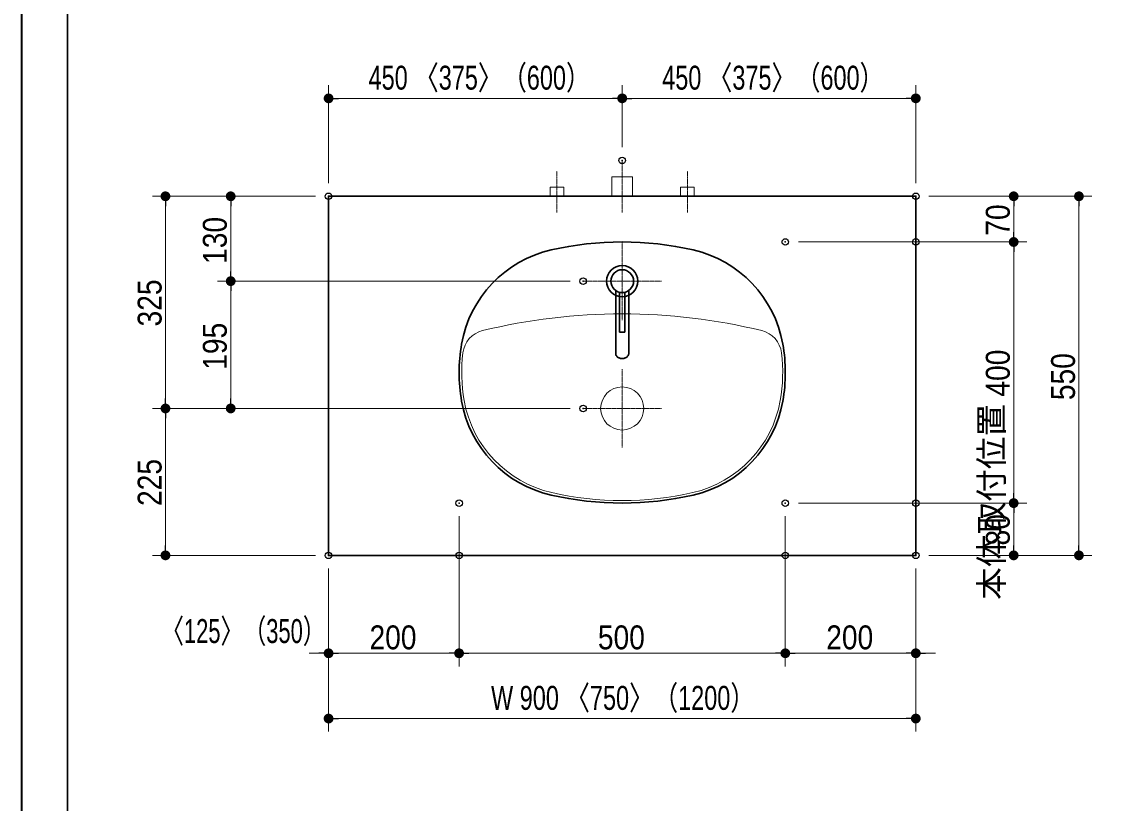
# Model space of a CAD drawing. Units: millimetres, scale not verified. Extents: x -6062 to 6062, y -3045 to 3045.
# Drawn here: x -5788 to -4108, y -799 to 397 of the extents above; entities that cross this region are included whole.
import ezdxf
from ezdxf.enums import TextEntityAlignment as Align

# ---------------------------------------------------------------- set-up
doc = ezdxf.new("R2010")
doc.units = ezdxf.units.MM
doc.header["$LTSCALE"] = 20
doc.header["$PDMODE"] = 32
doc.header["$PDSIZE"] = 10
doc.linetypes.add('USER1', pattern=[2.91, 1.76, -0.4, 0.35, -0.4])
for name, color, linetype, lineweight in [('0-0_5ボウル・キャビネット', 7, 'Continuous', 15), ('0-1_4給排水', 7, 'Continuous', 30), ('0-2_1図面枠', 7, 'Continuous', 20), ('0-3_2寸法-1', 7, 'Continuous', 15), ('0-4_0', 7, 'Continuous', 25), ('0-6_2寸法-2', 7, 'Continuous', 15)]:
    doc.layers.add(name, color=color, linetype=linetype, lineweight=lineweight)
doc.layers.add('0-5_Defpoints', color=7, linetype='Continuous')
doc.styles.add('ＭＳ Ｐゴシック', font='')
doc.styles.get('ＭＳ Ｐゴシック').set_extended_font_data('MS PGothic')

# ---------------------------------------------------------------- blocks, each defined once
blk = doc.blocks.new('グループ')
at = {"layer": '0-0_5ボウル・キャビネット', "lineweight": 30}
for centre, radius, start, end in [((-61600, -8600), 9800, 77.15426, 102.84574), ((-62978.4, -2555.2), 3600, 102.84574, 169.92851), ((-60221.6, -2555.2), 3600, 10.07149, 77.15426), ((-61600, -2800), 5000, 169.92851, 190.07149), ((-61600, -2800), 5000, 349.92851, 10.07149), ((-62978.4, -3044.8), 3600, 190.07149, 257.15426), ((-60221.6, -3044.8), 3600, 282.84574, 349.92851), ((-61600, 3000), 9800, 257.15426, 282.84574)]:
    blk.add_arc(centre, radius, start, end, dxfattribs=at)
at = {"layer": '0-0_5ボウル・キャビネット'}
for centre, radius, start, end in [((-61600, -19000), 18000, 76.24831, 103.75169), ((-65688.7, -2293), 800, 103.75169, 172.93188), ((-57511.3, -2293), 800, 7.06812, 76.24831), ((-61600, -2800), 4920, 172.93188, 190.07149), ((-61600, -2800), 4920, 349.92851, 7.06812), ((-62978.4, -3044.8), 3520, 190.07149, 257.15426), ((-60221.6, -3044.8), 3520, 282.84574, 349.92851), ((-61600, 3000), 9720, 257.15426, 282.84574)]:
    blk.add_arc(centre, radius, start, end, dxfattribs=at)
blk = doc.blocks.new('グループ-1')
at = {"layer": '0-0_5ボウル・キャビネット', "linetype": 'USER1'}
for p, q in [((-61600, -2700), (-61600, -5100)), ((-62800, -3900), (-60400, -3900))]:
    blk.add_line(p, q, dxfattribs=at)
at = {"layer": '0-0_5ボウル・キャビネット'}
blk.add_circle((-61600, -3900), 660, dxfattribs=at)
blk = doc.blocks.new('グループ-4')
at = {"layer": '0-1_4給排水', "linetype": 'USER1', "lineweight": 15}
for p, q in [((-61600, 1200), (-61600, -1200)), ((-62800, 0), (-60400, 0))]:
    blk.add_line(p, q, dxfattribs=at)
at = {"layer": '0-1_4給排水'}
for points in [[(-61800, -287.2), (-61800, -2217.1), (-61799.2, -2230.8), (-61796.7, -2245), (-61792.3, -2259.2), (-61786, -2273.5), (-61777.7, -2287.4), (-61767.4, -2300.9), (-61755.3, -2313.6), (-61741.4, -2325.4), (-61726.1, -2336), (-61709.4, -2345.3), (-61691.9, -2353.2), (-61673.6, -2359.5), (-61655, -2364.4), (-61636.4, -2367.7), (-61618, -2369.7), (-61600, -2370.3), (-61582, -2369.7), (-61563.6, -2367.7), (-61545, -2364.4), (-61526.4, -2359.5), (-61508.1, -2353.2), (-61490.6, -2345.3), (-61473.9, -2336), (-61458.6, -2325.4), (-61444.7, -2313.6), (-61432.6, -2300.9), (-61422.3, -2287.4), (-61414, -2273.5), (-61407.7, -2259.2), (-61403.3, -2245), (-61400.8, -2230.8), (-61400, -2217.1), (-61400, -287.2)], [(-61680, -340.7), (-61680, -1560), (-61520, -1560), (-61520, -340.7)]]:
    blk.add_lwpolyline(points, dxfattribs=at)
for radius in [480, 350]:
    blk.add_circle((-61600, 0), radius, dxfattribs=at)
blk = doc.blocks.new('グループ-13')
at = {"layer": '0-2_1図面枠', "lineweight": 35}
blk.add_lwpolyline([(-80000, 55400), (80000, 55400), (80000, -55400), (-80000, -55400)], close=True, dxfattribs=at)
blk = doc.blocks.new('図面枠')
at = {"layer": '0-2_1図面枠'}
blk.add_blockref('グループ-13', (0, 0), dxfattribs=at)
blk = doc.blocks.new('_Dot')
at = {"layer": '0-4_0'}
blk.add_line((-10, 0), (-20, 0), dxfattribs=at)
for points in [[(0, 0), (-10, 0), (-9.92, 1.25)], [(0, 0), (-9.92, -1.25), (-10, 0)], [(0, 0), (-9.92, 1.25), (-9.69, 2.49)], [(0, 0), (-9.69, -2.49), (-9.92, -1.25)], [(0, 0), (-9.69, 2.49), (-9.3, 3.68)], [(0, 0), (-9.3, -3.68), (-9.69, -2.49)], [(0, 0), (-9.3, 3.68), (-8.76, 4.82)], [(0, 0), (-8.76, -4.82), (-9.3, -3.68)], [(0, 0), (-8.76, 4.82), (-8.09, 5.88)], [(0, 0), (-8.09, -5.88), (-8.76, -4.82)], [(0, 0), (-8.09, 5.88), (-7.29, 6.85)], [(0, 0), (-7.29, -6.85), (-8.09, -5.88)], [(0, 0), (-7.29, 6.85), (-6.37, 7.71)], [(0, 0), (-6.37, -7.71), (-7.29, -6.85)], [(0, 0), (-6.37, 7.71), (-5.36, 8.44)], [(0, 0), (-5.36, -8.44), (-6.37, -7.71)], [(0, 0), (-5.36, 8.44), (-4.26, 9.05)], [(0, 0), (-4.26, -9.05), (-5.36, -8.44)], [(0, 0), (-4.26, 9.05), (-3.09, 9.51)], [(0, 0), (-3.09, -9.51), (-4.26, -9.05)], [(0, 0), (-3.09, 9.51), (-1.87, 9.82)], [(0, 0), (-1.87, -9.82), (-3.09, -9.51)], [(0, 0), (-1.87, 9.82), (-0.63, 9.98)], [(0, 0), (-0.63, -9.98), (-1.87, -9.82)], [(0, 0), (-0.63, 9.98), (0.63, 9.98)], [(0, 0), (0.63, -9.98), (-0.63, -9.98)], [(0, 0), (0.63, 9.98), (1.87, 9.82)], [(0, 0), (1.87, 9.82), (3.09, 9.51)], [(0, 0), (3.09, 9.51), (4.26, 9.05)], [(0, 0), (4.26, 9.05), (5.36, 8.44)], [(0, 0), (5.36, 8.44), (6.37, 7.71)], [(0, 0), (6.37, 7.71), (7.29, 6.85)], [(0, 0), (7.29, 6.85), (8.09, 5.88)], [(0, 0), (8.09, 5.88), (8.76, 4.82)], [(0, 0), (8.76, 4.82), (9.3, 3.68)], [(0, 0), (9.3, 3.68), (9.69, 2.49)], [(0, 0), (9.69, 2.49), (9.92, 1.25)], [(0, 0), (9.92, 1.25), (10, 0)], [(0, 0), (1.87, -9.82), (0.63, -9.98)], [(0, 0), (3.09, -9.51), (1.87, -9.82)], [(0, 0), (4.26, -9.05), (3.09, -9.51)], [(0, 0), (5.36, -8.44), (4.26, -9.05)], [(0, 0), (6.37, -7.71), (5.36, -8.44)], [(0, 0), (7.29, -6.85), (6.37, -7.71)], [(0, 0), (8.09, -5.88), (7.29, -6.85)], [(0, 0), (8.76, -4.82), (8.09, -5.88)], [(0, 0), (9.3, -3.68), (8.76, -4.82)], [(0, 0), (9.69, -2.49), (9.3, -3.68)], [(0, 0), (9.92, -1.25), (9.69, -2.49)], [(0, 0), (10, 0), (9.92, -1.25)]]:
    blk.add_solid(points, dxfattribs=at)
blk = doc.blocks.new('グループ-25')
at = {"layer": '0-1_4給排水', "linetype": 'USER1', "lineweight": 15}
blk.add_line((-61600, 2100), (-61600, 3700), dxfattribs=at)
at = {"layer": '0-1_4給排水', "lineweight": 15}
blk.add_lwpolyline([(-61920, 2600), (-61920, 3200), (-61280, 3200), (-61280, 2600)], dxfattribs=at)
blk = doc.blocks.new('止水栓_平面_W100')
at = {"layer": '0-1_4給排水', "linetype": 'USER1', "lineweight": 15}
for p, q in [((-2000, -500), (-2000, 780)), ((2000, -500), (2000, 780))]:
    blk.add_line(p, q, dxfattribs=at)
at = {"layer": '0-1_4給排水', "lineweight": 15}
for points in [[(-2210, 0), (-2210, 280), (-1790, 280), (-1790, 0)], [(1790, 0), (1790, 280), (2210, 280), (2210, 0)]]:
    blk.add_lwpolyline(points, dxfattribs=at)

msp = doc.modelspace()

# ---------------------------------------------------------------- linework, layer by layer
at = {"layer": '0-0_5ボウル・キャビネット', "lineweight": 30}
msp.add_lwpolyline([(-5317.5, 130), (-4417.5, 130), (-4417.5, -420), (-5317.5, -420)], close=True, dxfattribs=at)
at = {"layer": '0-2_1図面枠', "lineweight": 30}
msp.add_line((-5717.5, 1750), (-5717.5, -2420), dxfattribs=at)
at = {"layer": '0-3_2寸法-1'}
for p, q in [((-5317.5, 150), (-5317.5, 300)), ((-4867.5, 205), (-4867.5, 300)), ((-4867.5, 205), (-4867.5, 300)), ((-4417.5, 150), (-4417.5, 300)), ((-4882.51, 280), (-5302.49, 280)), ((-4852.49, 280), (-4432.51, 280)), ((-5487.5, 130), (-5587.5, 130)), ((-5337.5, 130), (-5487.5, 130)), ((-4397.5, 130), (-4247.5, 130)), ((-4247.5, 130), (-4147.5, 130)), ((-5567.5, -179.99), (-5567.5, 114.99)), ((-5467.5, 15.01), (-5467.5, 114.99)), ((-4267.5, 75.01), (-4267.5, 114.99)), ((-4167.5, -404.99), (-4167.5, 114.99)), ((-4597.5, 60), (-4247.5, 60)), ((-4397.5, 60), (-4247.5, 60)), ((-4267.5, 44.99), (-4267.5, -324.99)), ((-4947.5, 0), (-5487.5, 0)), ((-4947.5, 0), (-5487.5, 0)), ((-5467.5, -15.01), (-5467.5, -179.99)), ((-5487.5, -195), (-5587.5, -195)), ((-5487.5, -195), (-5587.5, -195)), ((-4947.5, -195), (-5487.5, -195)), ((-5567.5, -210.01), (-5567.5, -404.99)), ((-4597.5, -340), (-4247.5, -340)), ((-4397.5, -340), (-4247.5, -340)), ((-5117.5, -360), (-5117.5, -590)), ((-4617.5, -360), (-4617.5, -590)), ((-4267.5, -404.99), (-4267.5, -355.01)), ((-5337.5, -420), (-5587.5, -420)), ((-4397.5, -420), (-4247.5, -420)), ((-4247.5, -420), (-4147.5, -420)), ((-5317.5, -440), (-5317.5, -590)), ((-5117.5, -440), (-5117.5, -590)), ((-4617.5, -440), (-4617.5, -590)), ((-4417.5, -440), (-4417.5, -590)), ((-5132.51, -570), (-5302.49, -570)), ((-4632.51, -570), (-5102.49, -570)), ((-4602.49, -570), (-4432.51, -570)), ((-5317.5, -590), (-5317.5, -690)), ((-4417.5, -590), (-4417.5, -690)), ((-4432.51, -670), (-5302.49, -670))]:
    msp.add_line(p, q, dxfattribs=at)
at = {"layer": '0-5_Defpoints'}
for p in [(-5317.5, 280), (-4417.5, 280), (-4867.5, 185), (-5567.5, 130), (-5467.5, 130), (-5317.5, 130), (-5317.5, 130), (-4417.5, 130), (-4267.5, 130), (-4267.5, 130), (-4167.5, 130), (-4617.5, 60), (-4417.5, 60), (-4927.5, 0), (-5467.5, -195), (-4927.5, -195), (-5117.5, -340), (-4617.5, -340), (-4417.5, -340), (-4267.5, -340), (-4267.5, -340), (-5567.5, -420), (-5317.5, -420), (-5317.5, -420), (-5117.5, -420), (-4617.5, -420), (-4617.5, -420), (-4417.5, -420), (-4267.5, -420), (-5317.5, -570), (-5317.5, -570), (-5117.5, -570), (-4417.5, -570), (-4417.5, -570), (-5317.5, -670)]:
    msp.add_point(p, dxfattribs=at)
at = {"layer": '0-6_2寸法-2'}
for p, q in [((-5317.5, -440), (-5317.5, -590)), ((-5117.5, -440), (-5117.5, -590)), ((-4617.5, -440), (-4617.5, -590)), ((-4417.5, -440), (-4417.5, -590)), ((-5332.51, -570), (-5347.51, -570)), ((-5117.5, -570), (-5317.5, -570)), ((-5102.49, -570), (-5087.49, -570)), ((-4632.51, -570), (-4647.51, -570)), ((-4617.5, -570), (-4417.5, -570)), ((-4402.49, -570), (-4387.49, -570))]:
    msp.add_line(p, q, dxfattribs=at)

# ---------------------------------------------------------------- block references
at = {"layer": '0-0_5ボウル・キャビネット', "xscale": 0.05, "yscale": 0.05}
for name in ['グループ', 'グループ-1']:
    msp.add_blockref(name, (-1787.5, 0), dxfattribs=at)
at = {"layer": '0-1_4給排水', "xscale": 0.05, "yscale": 0.05}
for name, p in [('グループ-25', (-1787.5, 0)), ('止水栓_平面_W100', (-4867.5, 130)), ('グループ-4', (-1787.5, 0))]:
    msp.add_blockref(name, p, dxfattribs=at)
at = {"layer": '0-2_1図面枠', "xscale": 0.05, "yscale": 0.05}
msp.add_blockref('図面枠', (-1787.5, 0), dxfattribs=at)
at = {"layer": '0-3_2寸法-1', "xscale": 0.7503418, "yscale": 0.7503418}
for p, rotation in [((-5317.5, 280), 180), ((-4867.5, 280), 180), ((-5567.5, 130), 90), ((-5467.5, 130), 90), ((-4267.5, 130), 90), ((-4167.5, 130), 90), ((-4267.5, 60), 270), ((-4267.5, 60), 90), ((-5467.5, 0), 270), ((-5467.5, 0), 90), ((-5567.5, -195), 270), ((-5467.5, -195), 270), ((-5567.5, -195), 90), ((-4267.5, -340), 270), ((-4267.5, -340), 90), ((-5567.5, -420), 270), ((-4267.5, -420), 270), ((-4167.5, -420), 270), ((-5317.5, -570), 180), ((-5117.5, -570), 180), ((-4617.5, -570), 180), ((-5317.5, -670), 180)]:
    msp.add_blockref('_Dot', p, dxfattribs=dict(at, rotation=rotation))
for p in [(-4867.5, 280), (-4417.5, 280), (-5117.5, -570), (-4617.5, -570), (-4417.5, -570), (-4417.5, -670)]:
    msp.add_blockref('_Dot', p, dxfattribs=at)
at = {"layer": '0-6_2寸法-2', "xscale": 0.7503418, "yscale": 0.7503418}
for p in [(-5317.5, -570), (-4617.5, -570)]:
    msp.add_blockref('_Dot', p, dxfattribs=at)
at = {"layer": '0-6_2寸法-2', "xscale": 0.7503418, "yscale": 0.7503418, "rotation": 180}
for p in [(-5117.5, -570), (-4417.5, -570)]:
    msp.add_blockref('_Dot', p, dxfattribs=at)

# ---------------------------------------------------------------- texts
at = {"layer": '0-3_2寸法-1', "style": 'ＭＳ Ｐゴシック'}
for s, height, width, p in [('450 〈375〉（600）', 36.66, 0.75, (-5256.19, 282.35)), ('450 〈375〉（600）', 36.66, 0.75, (-4806.19, 282.35)), ('200', 36.66, 0.9, (-5254.78, -574.96)), ('500', 36.66, 0.9, (-4904.78, -574.96)), ('200', 36.66, 0.9, (-4554.78, -574.96)), ('W 900 〈750〉（1200）', 36.69, 0.75, (-5068.55, -667.65))]:
    msp.add_text(s, height=height, dxfattribs=dict(at, width=width)).set_placement(p, align=Align.BOTTOM_LEFT)
at = {"layer": '0-3_2寸法-1', "style": 'ＭＳ Ｐゴシック', "width": 0.9}
for s, p in [('70', (-4262.54, 69.63)), ('130', (-5462.54, 26.39)), ('325', (-5562.44, -69.39)), ('195', (-5462.54, -135.72)), ('400', (-4262.54, -176.89)), ('550', (-4162.54, -182.28)), ('225', (-5562.44, -344.39)), ('80', (-4262.54, -404.88))]:
    msp.add_text(s, height=36.66, rotation=90, dxfattribs=at).set_placement(p, align=Align.BOTTOM_LEFT)
at = {"layer": '0-6_2寸法-2', "style": 'ＭＳ Ｐゴシック'}
msp.add_text('本体取付位置', height=36.66, rotation=90, dxfattribs=at).set_placement((-4272.19, -488.14), align=Align.BOTTOM_LEFT)
at = {"layer": '0-6_2寸法-2', "style": 'ＭＳ Ｐゴシック', "width": 0.7}
msp.add_text('〈125〉（350）', height=36.69, dxfattribs=at).set_placement((-5574.2, -565.31), align=Align.BOTTOM_LEFT)

doc.saveas('drawing.dxf')
